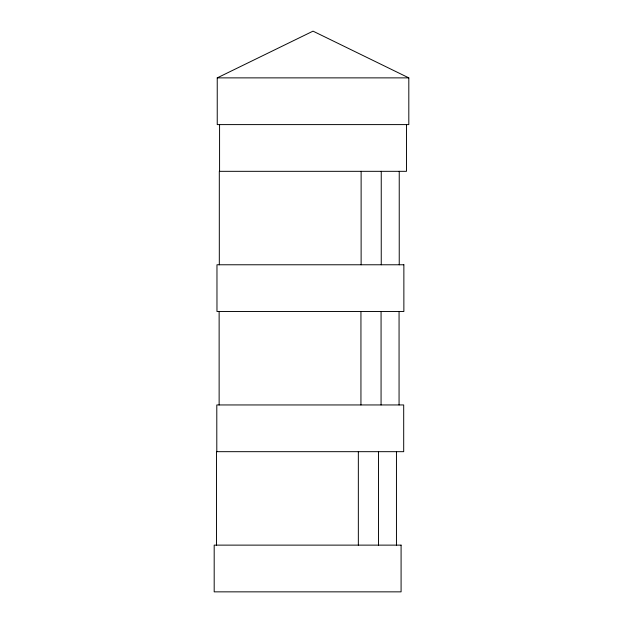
<?xml version="1.0" encoding="UTF-8"?>
<svg xmlns="http://www.w3.org/2000/svg" width="623" height="623" viewBox="0 0 623 623"><rect width="100%" height="100%" fill="white"/><g stroke="black" fill="none" stroke-linecap="round" stroke-linejoin="round"><path stroke-width="0.93" d="M217.24 77.875L313.026 31.15L408.813 77.875L408.813 124.6L217.24 124.6L217.24 77.875L408.813 77.875M406.476 124.6L406.476 171.325L219.312 171.325L219.312 264.775M399.234 171.325L399.234 264.775M399.063 311.5L399.063 404.95M396.454 451.675L396.454 545.125M381.245 171.325L381.245 264.775M381.066 311.5L381.066 404.95M378.465 451.675L378.465 545.125M361.122 171.325L361.122 264.775M360.943 311.5L360.943 404.95M358.342 451.675L358.342 545.125M219.576 124.6L219.576 171.325M219.132 311.5L219.132 404.95M216.796 451.675L216.796 404.95L403.696 404.95L403.696 451.675L216.531 451.675L216.531 545.125M403.868 264.775L216.968 264.775L216.968 311.5L403.868 311.5L403.868 264.775M401.087 545.125L214.187 545.125L214.187 591.85L401.087 591.85L401.087 545.125"/></g></svg>
